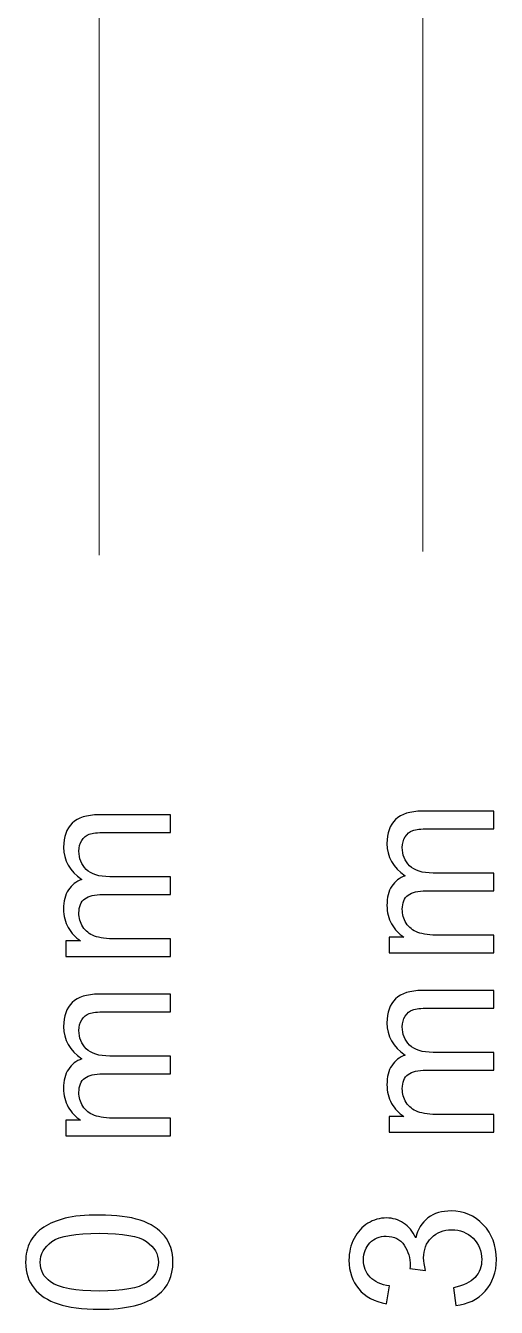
# Model space of a CAD drawing. Header units: millimetres. Extents: x -86 to 67, y -55 to 52.
# Drawn here: x -78.88 to -67.34, y -12.2 to 19.17 of the extents above; entities that cross this region are included whole.
import ezdxf

# ---------------------------------------------------------------- set-up
doc = ezdxf.new("R2010")
doc.units = ezdxf.units.MM
doc.header["$MEASUREMENT"] = 0
doc.layers.add('BG_OUTLINE', color=7, linetype='Continuous')

msp = doc.modelspace()

# ---------------------------------------------------------------- linework, layer by layer
at = {"layer": 'BG_OUTLINE', "lineweight": 20}
for points in [[(-77.075, 34.7331), (-77.075, 34.7331), (-77.075, 6.2054), (-77.075, 6.2054)], [(-69.1508, 30.8466), (-69.1508, 30.8466), (-69.1508, 6.2952), (-69.1508, 6.2952)]]:
    msp.add_open_spline(points, degree=3, dxfattribs=at)
at = {"layer": 'BG_OUTLINE'}
for points, knots in [([(-75.33, -3.6141), (-75.33, -3.6141), (-77.8908, -3.6141), (-77.8908, -3.6141), (-77.8908, -3.6141), (-77.8908, -3.6141), (-77.8908, -3.2264), (-77.8908, -3.2264), (-77.8908, -3.2264), (-77.8908, -3.2264), (-77.5319, -3.2264), (-77.5319, -3.2264), (-77.5319, -3.2264), (-77.657, -3.1458), (-77.7582, -3.0388), (-77.834, -2.9054), (-77.834, -2.9054), (-77.9105, -2.7721), (-77.9492, -2.6198), (-77.9492, -2.4494), (-77.9492, -2.4494), (-77.9492, -2.2601), (-77.9097, -2.1045), (-77.8307, -1.9835), (-77.8307, -1.9835), (-77.7517, -1.8617), (-77.6422, -1.7761), (-77.5006, -1.7267), (-77.5006, -1.7267), (-77.7994, -1.5234), (-77.9492, -1.26), (-77.9492, -0.9357), (-77.9492, -0.9357), (-77.9492, -0.6813), (-77.8784, -0.4862), (-77.7377, -0.3496), (-77.7377, -0.3496), (-77.5969, -0.213), (-77.3804, -0.1446), (-77.0882, -0.1446), (-77.0882, -0.1446), (-77.0882, -0.1446), (-75.33, -0.1446), (-75.33, -0.1446), (-75.33, -0.1446), (-75.33, -0.1446), (-75.33, -0.576), (-75.33, -0.576), (-75.33, -0.576), (-75.33, -0.576), (-76.9433, -0.576), (-76.9433, -0.576), (-76.9433, -0.576), (-77.117, -0.576), (-77.2421, -0.5899), (-77.3187, -0.6179), (-77.3187, -0.6179), (-77.3944, -0.6467), (-77.4562, -0.6978), (-77.5031, -0.771), (-77.5031, -0.771), (-77.5492, -0.8451), (-77.573, -0.9324), (-77.573, -1.032), (-77.573, -1.032), (-77.573, -1.2122), (-77.5129, -1.3612), (-77.3928, -1.4806), (-77.3928, -1.4806), (-77.2734, -1.5991), (-77.0816, -1.6592), (-76.8182, -1.6592), (-76.8182, -1.6592), (-76.8182, -1.6592), (-75.33, -1.6592), (-75.33, -1.6592), (-75.33, -1.6592), (-75.33, -1.6592), (-75.33, -2.093), (-75.33, -2.093), (-75.33, -2.093), (-75.33, -2.093), (-76.9936, -2.093), (-76.9936, -2.093), (-76.9936, -2.093), (-77.187, -2.093), (-77.3319, -2.1284), (-77.4282, -2.1992), (-77.4282, -2.1992), (-77.5245, -2.27), (-77.573, -2.3852), (-77.573, -2.5465), (-77.573, -2.5465), (-77.573, -2.6684), (-77.5409, -2.7811), (-77.4759, -2.8848), (-77.4759, -2.8848), (-77.4117, -2.9886), (-77.3179, -3.0643), (-77.1944, -3.1104), (-77.1944, -3.1104), (-77.0701, -3.1573), (-76.8915, -3.1803), (-76.6585, -3.1803), (-76.6585, -3.1803), (-76.6585, -3.1803), (-75.33, -3.1803), (-75.33, -3.1803), (-75.33, -3.1803), (-75.33, -3.1803), (-75.33, -3.6141), (-75.33, -3.6141)], [0, 0, 0, 0, 0.0357143, 0.0357143, 0.0357143, 0.0357143, 0.0714286, 0.0714286, 0.0714286, 0.0714286, 0.1071429, 0.1071429, 0.1071429, 0.1071429, 0.1428571, 0.1428571, 0.1428571, 0.1428571, 0.1785714, 0.1785714, 0.1785714, 0.1785714, 0.2142857, 0.2142857, 0.2142857, 0.2142857, 0.25, 0.25, 0.25, 0.25, 0.2857143, 0.2857143, 0.2857143, 0.2857143, 0.3214286, 0.3214286, 0.3214286, 0.3214286, 0.3571429, 0.3571429, 0.3571429, 0.3571429, 0.3928571, 0.3928571, 0.3928571, 0.3928571, 0.4285714, 0.4285714, 0.4285714, 0.4285714, 0.4642857, 0.4642857, 0.4642857, 0.4642857, 0.5, 0.5, 0.5, 0.5, 0.5357143, 0.5357143, 0.5357143, 0.5357143, 0.5714286, 0.5714286, 0.5714286, 0.5714286, 0.6071429, 0.6071429, 0.6071429, 0.6071429, 0.6428571, 0.6428571, 0.6428571, 0.6428571, 0.6785714, 0.6785714, 0.6785714, 0.6785714, 0.7142857, 0.7142857, 0.7142857, 0.7142857, 0.75, 0.75, 0.75, 0.75, 0.7857143, 0.7857143, 0.7857143, 0.7857143, 0.8214286, 0.8214286, 0.8214286, 0.8214286, 0.8571429, 0.8571429, 0.8571429, 0.8571429, 0.8928571, 0.8928571, 0.8928571, 0.8928571, 0.9285714, 0.9285714, 0.9285714, 0.9285714, 0.9642857, 0.9642857, 0.9642857, 0.9642857, 1, 1, 1, 1]), ([(-67.407, -3.5243), (-67.407, -3.5243), (-69.9678, -3.5243), (-69.9678, -3.5243), (-69.9678, -3.5243), (-69.9678, -3.5243), (-69.9678, -3.1366), (-69.9678, -3.1366), (-69.9678, -3.1366), (-69.9678, -3.1366), (-69.6089, -3.1366), (-69.6089, -3.1366), (-69.6089, -3.1366), (-69.734, -3.056), (-69.8352, -2.949), (-69.911, -2.8156), (-69.911, -2.8156), (-69.9875, -2.6823), (-70.0262, -2.53), (-70.0262, -2.3596), (-70.0262, -2.3596), (-70.0262, -2.1703), (-69.9867, -2.0147), (-69.9077, -1.8937), (-69.9077, -1.8937), (-69.8287, -1.7719), (-69.7192, -1.6863), (-69.5776, -1.6369), (-69.5776, -1.6369), (-69.8764, -1.4336), (-70.0262, -1.1702), (-70.0262, -0.8459), (-70.0262, -0.8459), (-70.0262, -0.5915), (-69.9554, -0.3964), (-69.8147, -0.2598), (-69.8147, -0.2598), (-69.6739, -0.1232), (-69.4574, -0.0548), (-69.1652, -0.0548), (-69.1652, -0.0548), (-69.1652, -0.0548), (-67.407, -0.0548), (-67.407, -0.0548), (-67.407, -0.0548), (-67.407, -0.0548), (-67.407, -0.4862), (-67.407, -0.4862), (-67.407, -0.4862), (-67.407, -0.4862), (-69.0203, -0.4862), (-69.0203, -0.4862), (-69.0203, -0.4862), (-69.194, -0.4862), (-69.3191, -0.5001), (-69.3957, -0.5281), (-69.3957, -0.5281), (-69.4714, -0.5569), (-69.5332, -0.608), (-69.5801, -0.6812), (-69.5801, -0.6812), (-69.6262, -0.7553), (-69.65, -0.8426), (-69.65, -0.9422), (-69.65, -0.9422), (-69.65, -1.1224), (-69.5899, -1.2714), (-69.4698, -1.3908), (-69.4698, -1.3908), (-69.3504, -1.5093), (-69.1586, -1.5694), (-68.8952, -1.5694), (-68.8952, -1.5694), (-68.8952, -1.5694), (-67.407, -1.5694), (-67.407, -1.5694), (-67.407, -1.5694), (-67.407, -1.5694), (-67.407, -2.0032), (-67.407, -2.0032), (-67.407, -2.0032), (-67.407, -2.0032), (-69.0706, -2.0032), (-69.0706, -2.0032), (-69.0706, -2.0032), (-69.264, -2.0032), (-69.4089, -2.0386), (-69.5052, -2.1094), (-69.5052, -2.1094), (-69.6015, -2.1802), (-69.65, -2.2954), (-69.65, -2.4567), (-69.65, -2.4567), (-69.65, -2.5786), (-69.6179, -2.6913), (-69.5529, -2.795), (-69.5529, -2.795), (-69.4887, -2.8988), (-69.3949, -2.9745), (-69.2714, -3.0206), (-69.2714, -3.0206), (-69.1471, -3.0675), (-68.9685, -3.0905), (-68.7355, -3.0905), (-68.7355, -3.0905), (-68.7355, -3.0905), (-67.407, -3.0905), (-67.407, -3.0905), (-67.407, -3.0905), (-67.407, -3.0905), (-67.407, -3.5243), (-67.407, -3.5243)], [0, 0, 0, 0, 0.0357143, 0.0357143, 0.0357143, 0.0357143, 0.0714286, 0.0714286, 0.0714286, 0.0714286, 0.1071429, 0.1071429, 0.1071429, 0.1071429, 0.1428571, 0.1428571, 0.1428571, 0.1428571, 0.1785714, 0.1785714, 0.1785714, 0.1785714, 0.2142857, 0.2142857, 0.2142857, 0.2142857, 0.25, 0.25, 0.25, 0.25, 0.2857143, 0.2857143, 0.2857143, 0.2857143, 0.3214286, 0.3214286, 0.3214286, 0.3214286, 0.3571429, 0.3571429, 0.3571429, 0.3571429, 0.3928571, 0.3928571, 0.3928571, 0.3928571, 0.4285714, 0.4285714, 0.4285714, 0.4285714, 0.4642857, 0.4642857, 0.4642857, 0.4642857, 0.5, 0.5, 0.5, 0.5, 0.5357143, 0.5357143, 0.5357143, 0.5357143, 0.5714286, 0.5714286, 0.5714286, 0.5714286, 0.6071429, 0.6071429, 0.6071429, 0.6071429, 0.6428571, 0.6428571, 0.6428571, 0.6428571, 0.6785714, 0.6785714, 0.6785714, 0.6785714, 0.7142857, 0.7142857, 0.7142857, 0.7142857, 0.75, 0.75, 0.75, 0.75, 0.7857143, 0.7857143, 0.7857143, 0.7857143, 0.8214286, 0.8214286, 0.8214286, 0.8214286, 0.8571429, 0.8571429, 0.8571429, 0.8571429, 0.8928571, 0.8928571, 0.8928571, 0.8928571, 0.9285714, 0.9285714, 0.9285714, 0.9285714, 0.9642857, 0.9642857, 0.9642857, 0.9642857, 1, 1, 1, 1]), ([(-75.33, -8.0025), (-75.33, -8.0025), (-77.8908, -8.0025), (-77.8908, -8.0025), (-77.8908, -8.0025), (-77.8908, -8.0025), (-77.8908, -7.6148), (-77.8908, -7.6148), (-77.8908, -7.6148), (-77.8908, -7.6148), (-77.5319, -7.6148), (-77.5319, -7.6148), (-77.5319, -7.6148), (-77.657, -7.5342), (-77.7582, -7.4272), (-77.834, -7.2938), (-77.834, -7.2938), (-77.9105, -7.1605), (-77.9492, -7.0082), (-77.9492, -6.8378), (-77.9492, -6.8378), (-77.9492, -6.6485), (-77.9097, -6.4929), (-77.8307, -6.3719), (-77.8307, -6.3719), (-77.7517, -6.2501), (-77.6422, -6.1645), (-77.5006, -6.1151), (-77.5006, -6.1151), (-77.7994, -5.9118), (-77.9492, -5.6484), (-77.9492, -5.3241), (-77.9492, -5.3241), (-77.9492, -5.0697), (-77.8784, -4.8746), (-77.7377, -4.738), (-77.7377, -4.738), (-77.5969, -4.6014), (-77.3804, -4.533), (-77.0882, -4.533), (-77.0882, -4.533), (-77.0882, -4.533), (-75.33, -4.533), (-75.33, -4.533), (-75.33, -4.533), (-75.33, -4.533), (-75.33, -4.9644), (-75.33, -4.9644), (-75.33, -4.9644), (-75.33, -4.9644), (-76.9433, -4.9644), (-76.9433, -4.9644), (-76.9433, -4.9644), (-77.117, -4.9644), (-77.2421, -4.9783), (-77.3187, -5.0063), (-77.3187, -5.0063), (-77.3944, -5.0351), (-77.4562, -5.0862), (-77.5031, -5.1594), (-77.5031, -5.1594), (-77.5492, -5.2335), (-77.573, -5.3208), (-77.573, -5.4204), (-77.573, -5.4204), (-77.573, -5.6006), (-77.5129, -5.7496), (-77.3928, -5.869), (-77.3928, -5.869), (-77.2734, -5.9875), (-77.0816, -6.0476), (-76.8182, -6.0476), (-76.8182, -6.0476), (-76.8182, -6.0476), (-75.33, -6.0476), (-75.33, -6.0476), (-75.33, -6.0476), (-75.33, -6.0476), (-75.33, -6.4814), (-75.33, -6.4814), (-75.33, -6.4814), (-75.33, -6.4814), (-76.9936, -6.4814), (-76.9936, -6.4814), (-76.9936, -6.4814), (-77.187, -6.4814), (-77.3319, -6.5168), (-77.4282, -6.5876), (-77.4282, -6.5876), (-77.5245, -6.6584), (-77.573, -6.7736), (-77.573, -6.9349), (-77.573, -6.9349), (-77.573, -7.0568), (-77.5409, -7.1695), (-77.4759, -7.2732), (-77.4759, -7.2732), (-77.4117, -7.377), (-77.3179, -7.4527), (-77.1944, -7.4988), (-77.1944, -7.4988), (-77.0701, -7.5457), (-76.8915, -7.5687), (-76.6585, -7.5687), (-76.6585, -7.5687), (-76.6585, -7.5687), (-75.33, -7.5687), (-75.33, -7.5687), (-75.33, -7.5687), (-75.33, -7.5687), (-75.33, -8.0025), (-75.33, -8.0025)], [0, 0, 0, 0, 0.0357143, 0.0357143, 0.0357143, 0.0357143, 0.0714286, 0.0714286, 0.0714286, 0.0714286, 0.1071429, 0.1071429, 0.1071429, 0.1071429, 0.1428571, 0.1428571, 0.1428571, 0.1428571, 0.1785714, 0.1785714, 0.1785714, 0.1785714, 0.2142857, 0.2142857, 0.2142857, 0.2142857, 0.25, 0.25, 0.25, 0.25, 0.2857143, 0.2857143, 0.2857143, 0.2857143, 0.3214286, 0.3214286, 0.3214286, 0.3214286, 0.3571429, 0.3571429, 0.3571429, 0.3571429, 0.3928571, 0.3928571, 0.3928571, 0.3928571, 0.4285714, 0.4285714, 0.4285714, 0.4285714, 0.4642857, 0.4642857, 0.4642857, 0.4642857, 0.5, 0.5, 0.5, 0.5, 0.5357143, 0.5357143, 0.5357143, 0.5357143, 0.5714286, 0.5714286, 0.5714286, 0.5714286, 0.6071429, 0.6071429, 0.6071429, 0.6071429, 0.6428571, 0.6428571, 0.6428571, 0.6428571, 0.6785714, 0.6785714, 0.6785714, 0.6785714, 0.7142857, 0.7142857, 0.7142857, 0.7142857, 0.75, 0.75, 0.75, 0.75, 0.7857143, 0.7857143, 0.7857143, 0.7857143, 0.8214286, 0.8214286, 0.8214286, 0.8214286, 0.8571429, 0.8571429, 0.8571429, 0.8571429, 0.8928571, 0.8928571, 0.8928571, 0.8928571, 0.9285714, 0.9285714, 0.9285714, 0.9285714, 0.9642857, 0.9642857, 0.9642857, 0.9642857, 1, 1, 1, 1]), ([(-67.407, -7.9127), (-67.407, -7.9127), (-69.9678, -7.9127), (-69.9678, -7.9127), (-69.9678, -7.9127), (-69.9678, -7.9127), (-69.9678, -7.525), (-69.9678, -7.525), (-69.9678, -7.525), (-69.9678, -7.525), (-69.6089, -7.525), (-69.6089, -7.525), (-69.6089, -7.525), (-69.734, -7.4444), (-69.8352, -7.3374), (-69.911, -7.204), (-69.911, -7.204), (-69.9875, -7.0707), (-70.0262, -6.9184), (-70.0262, -6.748), (-70.0262, -6.748), (-70.0262, -6.5587), (-69.9867, -6.4031), (-69.9077, -6.2821), (-69.9077, -6.2821), (-69.8287, -6.1603), (-69.7192, -6.0747), (-69.5776, -6.0253), (-69.5776, -6.0253), (-69.8764, -5.822), (-70.0262, -5.5586), (-70.0262, -5.2343), (-70.0262, -5.2343), (-70.0262, -4.9799), (-69.9554, -4.7848), (-69.8147, -4.6482), (-69.8147, -4.6482), (-69.6739, -4.5116), (-69.4574, -4.4432), (-69.1652, -4.4432), (-69.1652, -4.4432), (-69.1652, -4.4432), (-67.407, -4.4432), (-67.407, -4.4432), (-67.407, -4.4432), (-67.407, -4.4432), (-67.407, -4.8746), (-67.407, -4.8746), (-67.407, -4.8746), (-67.407, -4.8746), (-69.0203, -4.8746), (-69.0203, -4.8746), (-69.0203, -4.8746), (-69.194, -4.8746), (-69.3191, -4.8885), (-69.3957, -4.9165), (-69.3957, -4.9165), (-69.4714, -4.9453), (-69.5332, -4.9964), (-69.5801, -5.0696), (-69.5801, -5.0696), (-69.6262, -5.1437), (-69.65, -5.231), (-69.65, -5.3306), (-69.65, -5.3306), (-69.65, -5.5108), (-69.5899, -5.6598), (-69.4698, -5.7792), (-69.4698, -5.7792), (-69.3504, -5.8977), (-69.1586, -5.9578), (-68.8952, -5.9578), (-68.8952, -5.9578), (-68.8952, -5.9578), (-67.407, -5.9578), (-67.407, -5.9578), (-67.407, -5.9578), (-67.407, -5.9578), (-67.407, -6.3916), (-67.407, -6.3916), (-67.407, -6.3916), (-67.407, -6.3916), (-69.0706, -6.3916), (-69.0706, -6.3916), (-69.0706, -6.3916), (-69.264, -6.3916), (-69.4089, -6.427), (-69.5052, -6.4978), (-69.5052, -6.4978), (-69.6015, -6.5686), (-69.65, -6.6838), (-69.65, -6.8451), (-69.65, -6.8451), (-69.65, -6.967), (-69.6179, -7.0797), (-69.5529, -7.1834), (-69.5529, -7.1834), (-69.4887, -7.2872), (-69.3949, -7.3629), (-69.2714, -7.409), (-69.2714, -7.409), (-69.1471, -7.4559), (-68.9685, -7.4789), (-68.7355, -7.4789), (-68.7355, -7.4789), (-68.7355, -7.4789), (-67.407, -7.4789), (-67.407, -7.4789), (-67.407, -7.4789), (-67.407, -7.4789), (-67.407, -7.9127), (-67.407, -7.9127)], [0, 0, 0, 0, 0.0357143, 0.0357143, 0.0357143, 0.0357143, 0.0714286, 0.0714286, 0.0714286, 0.0714286, 0.1071429, 0.1071429, 0.1071429, 0.1071429, 0.1428571, 0.1428571, 0.1428571, 0.1428571, 0.1785714, 0.1785714, 0.1785714, 0.1785714, 0.2142857, 0.2142857, 0.2142857, 0.2142857, 0.25, 0.25, 0.25, 0.25, 0.2857143, 0.2857143, 0.2857143, 0.2857143, 0.3214286, 0.3214286, 0.3214286, 0.3214286, 0.3571429, 0.3571429, 0.3571429, 0.3571429, 0.3928571, 0.3928571, 0.3928571, 0.3928571, 0.4285714, 0.4285714, 0.4285714, 0.4285714, 0.4642857, 0.4642857, 0.4642857, 0.4642857, 0.5, 0.5, 0.5, 0.5, 0.5357143, 0.5357143, 0.5357143, 0.5357143, 0.5714286, 0.5714286, 0.5714286, 0.5714286, 0.6071429, 0.6071429, 0.6071429, 0.6071429, 0.6428571, 0.6428571, 0.6428571, 0.6428571, 0.6785714, 0.6785714, 0.6785714, 0.6785714, 0.7142857, 0.7142857, 0.7142857, 0.7142857, 0.75, 0.75, 0.75, 0.75, 0.7857143, 0.7857143, 0.7857143, 0.7857143, 0.8214286, 0.8214286, 0.8214286, 0.8214286, 0.8571429, 0.8571429, 0.8571429, 0.8571429, 0.8928571, 0.8928571, 0.8928571, 0.8928571, 0.9285714, 0.9285714, 0.9285714, 0.9285714, 0.9642857, 0.9642857, 0.9642857, 0.9642857, 1, 1, 1, 1]), ([(-77.0734, -12.2425), (-77.4915, -12.2425), (-77.8282, -12.1997), (-78.0826, -12.1133), (-78.0826, -12.1133), (-78.3377, -12.0277), (-78.5345, -11.8993), (-78.6727, -11.7297), (-78.6727, -11.7297), (-78.811, -11.5602), (-78.8794, -11.347), (-78.8794, -11.0902), (-78.8794, -11.0902), (-78.8794, -10.9), (-78.8415, -10.7337), (-78.7649, -10.5905), (-78.7649, -10.5905), (-78.6892, -10.4473), (-78.5789, -10.3296), (-78.4349, -10.2357), (-78.4349, -10.2357), (-78.2908, -10.1427), (-78.1155, -10.0695), (-77.9089, -10.0168), (-77.9089, -10.0168), (-77.7023, -9.9633), (-77.4241, -9.9369), (-77.0734, -9.9369), (-77.0734, -9.9369), (-76.6585, -9.9369), (-76.3243, -9.9797), (-76.0692, -10.0645), (-76.0692, -10.0645), (-75.814, -10.1501), (-75.6173, -10.2777), (-75.4782, -10.4473), (-75.4782, -10.4473), (-75.3391, -10.6169), (-75.2699, -10.8309), (-75.2699, -11.0902), (-75.2699, -11.0902), (-75.2699, -11.4309), (-75.3917, -11.6984), (-75.6362, -11.8927), (-75.6362, -11.8927), (-75.9301, -12.1257), (-76.41, -12.2425), (-77.0734, -12.2425)], [0, 0, 0, 0, 0.0833333, 0.0833333, 0.0833333, 0.0833333, 0.1666667, 0.1666667, 0.1666667, 0.1666667, 0.25, 0.25, 0.25, 0.25, 0.3333333, 0.3333333, 0.3333333, 0.3333333, 0.4166667, 0.4166667, 0.4166667, 0.4166667, 0.5, 0.5, 0.5, 0.5, 0.5833333, 0.5833333, 0.5833333, 0.5833333, 0.6666667, 0.6666667, 0.6666667, 0.6666667, 0.75, 0.75, 0.75, 0.75, 0.8333333, 0.8333333, 0.8333333, 0.8333333, 0.9166667, 0.9166667, 0.9166667, 0.9166667, 1, 1, 1, 1]), ([(-68.3404, -12.1503), (-68.3404, -12.1503), (-68.3981, -11.7165), (-68.3981, -11.7165), (-68.3981, -11.7165), (-68.1519, -11.6663), (-67.975, -11.5815), (-67.8663, -11.4621), (-67.8663, -11.4621), (-67.7577, -11.342), (-67.7033, -11.1963), (-67.7033, -11.0242), (-67.7033, -11.0242), (-67.7033, -10.8201), (-67.7741, -10.6472), (-67.9157, -10.5065), (-67.9157, -10.5065), (-68.0573, -10.3665), (-68.2326, -10.2958), (-68.4417, -10.2958), (-68.4417, -10.2958), (-68.6409, -10.2958), (-68.8055, -10.3608), (-68.9347, -10.4908), (-68.9347, -10.4908), (-69.064, -10.6217), (-69.129, -10.7872), (-69.129, -10.988), (-69.129, -10.988), (-69.129, -11.0703), (-69.1125, -11.1724), (-69.0804, -11.2942), (-69.0804, -11.2942), (-69.0804, -11.2942), (-69.4615, -11.2456), (-69.4615, -11.2456), (-69.4615, -11.2456), (-69.4582, -11.2168), (-69.4566, -11.1938), (-69.4566, -11.1757), (-69.4566, -11.1757), (-69.4566, -10.9913), (-69.5052, -10.825), (-69.6015, -10.6769), (-69.6015, -10.6769), (-69.6978, -10.5287), (-69.8468, -10.4546), (-70.0476, -10.4546), (-70.0476, -10.4546), (-70.2065, -10.4546), (-70.339, -10.5089), (-70.4427, -10.6168), (-70.4427, -10.6168), (-70.5473, -10.7246), (-70.5999, -10.8637), (-70.5999, -11.0341), (-70.5999, -11.0341), (-70.5999, -11.2028), (-70.5464, -11.3436), (-70.4411, -11.4555), (-70.4411, -11.4555), (-70.3349, -11.5683), (-70.1752, -11.6408), (-69.9628, -11.6729), (-69.9628, -11.6729), (-69.9628, -11.6729), (-70.0402, -12.1066), (-70.0402, -12.1066), (-70.0402, -12.1066), (-70.3316, -12.054), (-70.5571, -11.933), (-70.7168, -11.7453), (-70.7168, -11.7453), (-70.8765, -11.5568), (-70.9564, -11.323), (-70.9564, -11.0432), (-70.9564, -11.0432), (-70.9564, -10.8505), (-70.9152, -10.6727), (-70.8329, -10.5106), (-70.8329, -10.5106), (-70.7497, -10.3484), (-70.637, -10.2241), (-70.4938, -10.1377), (-70.4938, -10.1377), (-70.3505, -10.0521), (-70.1991, -10.0085), (-70.0377, -10.0085), (-70.0377, -10.0085), (-69.8855, -10.0085), (-69.7463, -10.0496), (-69.6204, -10.1319), (-69.6204, -10.1319), (-69.4953, -10.2143), (-69.3957, -10.3353), (-69.3216, -10.4958), (-69.3216, -10.4958), (-69.2739, -10.2867), (-69.1734, -10.1245), (-69.0212, -10.0085), (-69.0212, -10.0085), (-68.8697, -9.8932), (-68.6796, -9.8356), (-68.4516, -9.8356), (-68.4516, -9.8356), (-68.1429, -9.8356), (-67.8811, -9.9476), (-67.6663, -10.1731), (-67.6663, -10.1731), (-67.4514, -10.3978), (-67.3444, -10.6826), (-67.3444, -11.0267), (-67.3444, -11.0267), (-67.3444, -11.337), (-67.4366, -11.5947), (-67.6218, -11.7996), (-67.6218, -11.7996), (-67.8062, -12.0046), (-68.0458, -12.1215), (-68.3404, -12.1503)], [0, 0, 0, 0, 0.0333333, 0.0333333, 0.0333333, 0.0333333, 0.0666667, 0.0666667, 0.0666667, 0.0666667, 0.1, 0.1, 0.1, 0.1, 0.1333333, 0.1333333, 0.1333333, 0.1333333, 0.1666667, 0.1666667, 0.1666667, 0.1666667, 0.2, 0.2, 0.2, 0.2, 0.2333333, 0.2333333, 0.2333333, 0.2333333, 0.2666667, 0.2666667, 0.2666667, 0.2666667, 0.3, 0.3, 0.3, 0.3, 0.3333333, 0.3333333, 0.3333333, 0.3333333, 0.3666667, 0.3666667, 0.3666667, 0.3666667, 0.4, 0.4, 0.4, 0.4, 0.4333333, 0.4333333, 0.4333333, 0.4333333, 0.4666667, 0.4666667, 0.4666667, 0.4666667, 0.5, 0.5, 0.5, 0.5, 0.5333333, 0.5333333, 0.5333333, 0.5333333, 0.5666667, 0.5666667, 0.5666667, 0.5666667, 0.6, 0.6, 0.6, 0.6, 0.6333333, 0.6333333, 0.6333333, 0.6333333, 0.6666667, 0.6666667, 0.6666667, 0.6666667, 0.7, 0.7, 0.7, 0.7, 0.7333333, 0.7333333, 0.7333333, 0.7333333, 0.7666667, 0.7666667, 0.7666667, 0.7666667, 0.8, 0.8, 0.8, 0.8, 0.8333333, 0.8333333, 0.8333333, 0.8333333, 0.8666667, 0.8666667, 0.8666667, 0.8666667, 0.9, 0.9, 0.9, 0.9, 0.9333333, 0.9333333, 0.9333333, 0.9333333, 0.9666667, 0.9666667, 0.9666667, 0.9666667, 1, 1, 1, 1]), ([(-77.0734, -11.7964), (-76.4931, -11.7964), (-76.107, -11.7281), (-75.9144, -11.5923), (-75.9144, -11.5923), (-75.7226, -11.4564), (-75.6263, -11.2894), (-75.6263, -11.0902), (-75.6263, -11.0902), (-75.6263, -10.8901), (-75.7235, -10.723), (-75.9161, -10.5872), (-75.9161, -10.5872), (-76.1087, -10.4514), (-76.4947, -10.3831), (-77.0734, -10.3831), (-77.0734, -10.3831), (-77.6554, -10.3831), (-78.0422, -10.4514), (-78.2332, -10.5872), (-78.2332, -10.5872), (-78.425, -10.723), (-78.5205, -10.8918), (-78.5205, -11.0943), (-78.5205, -11.0943), (-78.5205, -11.2943), (-78.4357, -11.4532), (-78.2669, -11.5725), (-78.2669, -11.5725), (-78.0521, -11.7215), (-77.6537, -11.7964), (-77.0734, -11.7964)], [0, 0, 0, 0, 0.125, 0.125, 0.125, 0.125, 0.25, 0.25, 0.25, 0.25, 0.375, 0.375, 0.375, 0.375, 0.5, 0.5, 0.5, 0.5, 0.625, 0.625, 0.625, 0.625, 0.75, 0.75, 0.75, 0.75, 0.875, 0.875, 0.875, 0.875, 1, 1, 1, 1])]:
    msp.add_open_spline(points, degree=3, knots=knots, dxfattribs=at)

doc.saveas('drawing.dxf')
